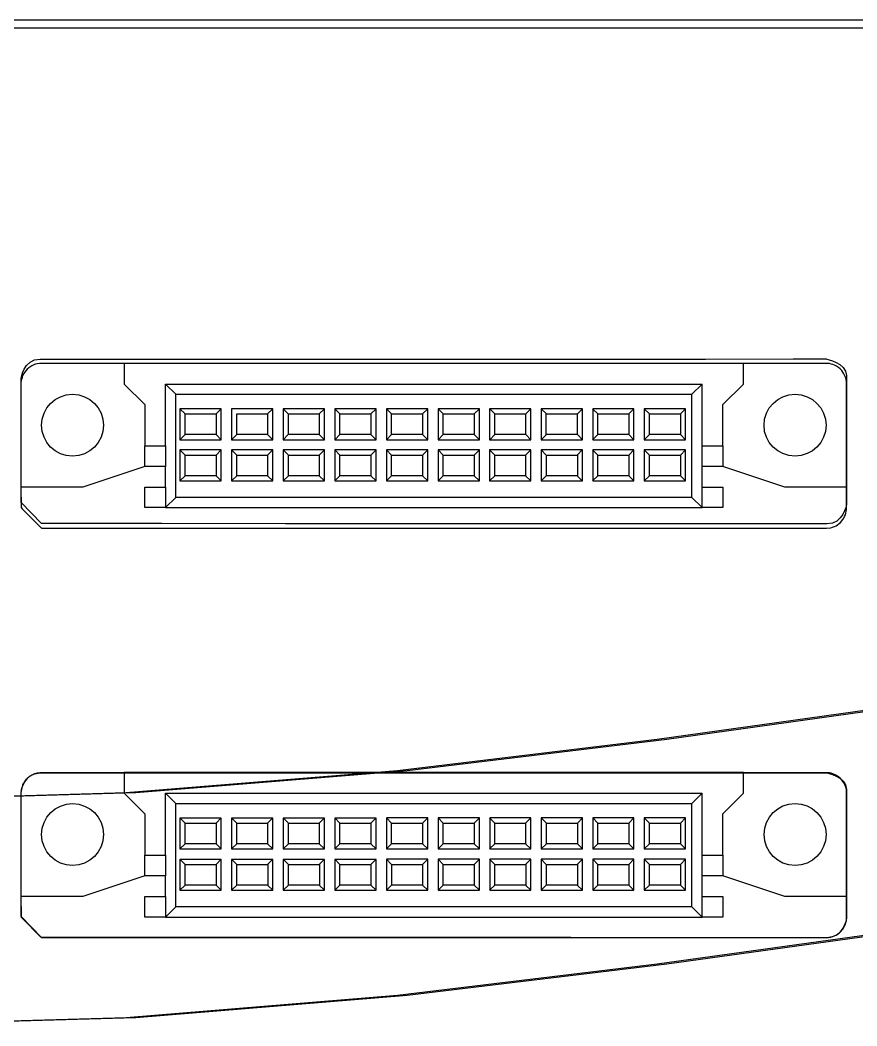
# Model space of a CAD drawing. Header units: metres. Extents: x 0 to 3575, y 0 to 842.
# Drawn here: x 2497.26 to 2537, y 508.31 to 556.11 of the extents above; entities that cross this region are included whole.
import ezdxf

# ---------------------------------------------------------------- set-up
doc = ezdxf.new("R2010")
doc.units = ezdxf.units.M
doc.layers.add('SCHEMATICS', color=7, linetype='Continuous')

msp = doc.modelspace()

# ---------------------------------------------------------------- linework, layer by layer
at = {"layer": 'SCHEMATICS', "color": 7}
for p, q in [((2637.861, 556.114), (2454.936, 556.114)), ((2458.3, 555.753), (2632.534, 555.753)), ((2497.935, 539.741), (2497.818, 539.684)), ((2497.993, 539.764), (2497.935, 539.741)), ((2498.059, 539.779), (2497.993, 539.764)), ((2498.197, 539.791), (2498.059, 539.779)), ((2502.201, 539.8), (2498.197, 539.791)), ((2531.612, 539.8), (2502.2, 539.8)), ((2502.201, 539.801), (2502.201, 538.818)), ((2535.701, 539.785), (2531.612, 539.8)), ((2531.612, 538.817), (2531.612, 539.8)), ((2535.784, 539.767), (2535.701, 539.785)), ((2535.868, 539.745), (2535.784, 539.767)), ((2535.947, 539.709), (2535.868, 539.745)), ((2497.42, 539.296), (2497.375, 539.216)), ((2497.519, 539.444), (2497.42, 539.296)), ((2497.59, 539.524), (2497.519, 539.444)), ((2497.671, 539.591), (2497.59, 539.524)), ((2497.818, 539.684), (2497.671, 539.591)), ((2536.042, 539.659), (2535.947, 539.709)), ((2536.13, 539.601), (2536.042, 539.659)), ((2536.213, 539.533), (2536.13, 539.601)), ((2536.285, 539.454), (2536.213, 539.533)), ((2536.342, 539.383), (2536.285, 539.454)), ((2536.387, 539.307), (2536.342, 539.383)), ((2536.448, 539.182), (2536.387, 539.307)), ((2497.306, 538.991), (2497.294, 538.85)), ((2497.294, 538.85), (2497.294, 533.92)), ((2497.301, 533.185), (2497.301, 539.056)), ((2497.345, 539.134), (2497.306, 538.991)), ((2497.375, 539.216), (2497.345, 539.134)), ((2502.201, 538.818), (2503.178, 537.84)), ((2504.16, 535.88), (2504.16, 538.817)), ((2504.161, 538.818), (2529.653, 538.818)), ((2504.653, 538.329), (2504.161, 538.818)), ((2529.163, 538.329), (2529.654, 538.818)), ((2529.653, 535.881), (2529.653, 538.818)), ((2530.632, 537.839), (2531.612, 538.817)), ((2536.489, 539.067), (2536.448, 539.182)), ((2536.503, 539.002), (2536.489, 539.067)), ((2536.51, 538.944), (2536.503, 539.002)), ((2536.513, 533.92), (2536.51, 538.944)), ((2504.653, 538.329), (2529.163, 538.329)), ((2504.653, 533.428), (2504.653, 538.329)), ((2529.163, 533.428), (2529.163, 538.329)), ((2503.178, 537.84), (2503.178, 535.881)), ((2530.632, 535.88), (2530.632, 537.839)), ((2505.091, 537.396), (2504.845, 537.645)), ((2504.847, 537.645), (2504.847, 536.172)), ((2506.809, 537.645), (2504.847, 537.645)), ((2505.092, 536.417), (2505.092, 537.395)), ((2505.092, 537.395), (2506.562, 537.395)), ((2506.561, 537.396), (2506.807, 537.645)), ((2506.562, 537.395), (2506.562, 536.417)), ((2506.809, 536.172), (2506.809, 537.645)), ((2507.3, 537.645), (2507.3, 536.172)), ((2509.264, 537.645), (2507.3, 537.645)), ((2507.547, 536.417), (2507.547, 537.395)), ((2507.547, 537.395), (2509.013, 537.395)), ((2509.012, 537.396), (2509.261, 537.645)), ((2509.013, 537.395), (2509.013, 536.417)), ((2509.264, 536.172), (2509.264, 537.645)), ((2509.996, 537.396), (2509.751, 537.645)), ((2509.755, 537.645), (2509.755, 536.172)), ((2511.714, 537.645), (2509.755, 537.645)), ((2509.997, 536.417), (2509.997, 537.395)), ((2509.997, 537.395), (2511.467, 537.395)), ((2511.466, 537.396), (2511.711, 537.645)), ((2511.467, 537.395), (2511.467, 536.417)), ((2511.714, 536.172), (2511.714, 537.645)), ((2512.447, 537.396), (2512.204, 537.645)), ((2512.207, 537.645), (2512.207, 536.172)), ((2514.166, 537.645), (2512.207, 537.645)), ((2512.448, 536.417), (2512.448, 537.395)), ((2512.448, 537.395), (2513.918, 537.395)), ((2513.917, 537.396), (2514.163, 537.645)), ((2513.918, 537.395), (2513.918, 536.417)), ((2514.166, 536.172), (2514.166, 537.645)), ((2514.903, 537.396), (2514.655, 537.645)), ((2516.618, 537.645), (2514.656, 537.645)), ((2514.658, 537.645), (2514.658, 536.172)), ((2514.904, 537.396), (2516.373, 537.396)), ((2514.904, 536.417), (2514.904, 537.395)), ((2516.373, 537.396), (2516.373, 536.418)), ((2516.374, 537.395), (2516.62, 537.644)), ((2516.618, 536.172), (2516.618, 537.645)), ((2517.109, 537.645), (2517.109, 536.172)), ((2519.071, 537.645), (2517.109, 537.645)), ((2517.353, 537.395), (2517.111, 537.644)), ((2517.35, 536.418), (2517.35, 537.396)), ((2517.35, 537.396), (2518.825, 537.396)), ((2518.825, 537.396), (2518.825, 536.418)), ((2518.827, 537.395), (2519.073, 537.644)), ((2519.071, 536.172), (2519.071, 537.645)), ((2519.56, 537.645), (2519.56, 536.172)), ((2521.518, 537.645), (2519.56, 537.645)), ((2519.807, 537.395), (2519.562, 537.644)), ((2519.804, 536.418), (2519.804, 537.396)), ((2519.804, 537.396), (2521.268, 537.396)), ((2521.268, 537.396), (2521.268, 536.418)), ((2521.271, 537.395), (2521.52, 537.644)), ((2521.518, 536.172), (2521.518, 537.645)), ((2522.006, 537.645), (2522.006, 536.172)), ((2523.965, 537.645), (2522.006, 537.645)), ((2522.256, 537.395), (2522.008, 537.644)), ((2522.252, 536.418), (2522.252, 537.396)), ((2522.252, 537.396), (2523.724, 537.396)), ((2523.724, 537.396), (2523.724, 536.418)), ((2523.727, 537.395), (2523.967, 537.644)), ((2523.965, 536.172), (2523.965, 537.645)), ((2524.699, 537.395), (2524.453, 537.644)), ((2524.456, 537.645), (2524.456, 536.172)), ((2526.415, 537.645), (2524.456, 537.645)), ((2524.7, 536.418), (2524.7, 537.396)), ((2524.7, 537.396), (2526.167, 537.396)), ((2526.166, 537.395), (2526.412, 537.644)), ((2526.167, 537.396), (2526.167, 536.418)), ((2526.415, 536.172), (2526.415, 537.645)), ((2527.148, 537.396), (2526.903, 537.645)), ((2526.904, 537.645), (2526.904, 536.172)), ((2528.865, 537.645), (2526.904, 537.645)), ((2527.148, 536.418), (2527.148, 537.396)), ((2527.148, 537.396), (2528.621, 537.396)), ((2528.621, 537.396), (2528.864, 537.645)), ((2528.621, 537.396), (2528.621, 536.418)), ((2528.865, 536.172), (2528.865, 537.645)), ((2504.845, 536.172), (2505.091, 536.418)), ((2506.562, 536.417), (2505.092, 536.417)), ((2506.561, 536.418), (2506.807, 536.172)), ((2507.297, 536.172), (2507.546, 536.418)), ((2509.013, 536.417), (2507.547, 536.417)), ((2509.012, 536.418), (2509.261, 536.172)), ((2509.751, 536.172), (2509.996, 536.418)), ((2511.467, 536.417), (2509.997, 536.417)), ((2511.466, 536.418), (2511.711, 536.172)), ((2512.204, 536.172), (2512.447, 536.418)), ((2513.918, 536.417), (2512.448, 536.417)), ((2513.917, 536.418), (2514.163, 536.172)), ((2514.655, 536.172), (2514.903, 536.418)), ((2516.373, 536.418), (2514.904, 536.418)), ((2516.374, 536.417), (2516.62, 536.171)), ((2517.111, 536.171), (2517.353, 536.417)), ((2518.825, 536.418), (2517.35, 536.418)), ((2518.827, 536.417), (2519.073, 536.171)), ((2519.562, 536.171), (2519.807, 536.417)), ((2521.268, 536.418), (2519.804, 536.418)), ((2521.271, 536.417), (2521.52, 536.171)), ((2522.008, 536.171), (2522.256, 536.417)), ((2523.724, 536.418), (2522.252, 536.418)), ((2523.727, 536.417), (2523.967, 536.171)), ((2524.453, 536.171), (2524.699, 536.417)), ((2526.167, 536.418), (2524.7, 536.418)), ((2526.166, 536.417), (2526.412, 536.171)), ((2526.903, 536.172), (2527.148, 536.418)), ((2528.621, 536.418), (2527.148, 536.418)), ((2528.621, 536.418), (2528.864, 536.172)), ((2504.847, 536.172), (2506.809, 536.172)), ((2507.3, 536.172), (2509.264, 536.172)), ((2509.755, 536.172), (2511.714, 536.172)), ((2512.207, 536.172), (2514.166, 536.172)), ((2514.656, 536.172), (2516.618, 536.172)), ((2517.109, 536.172), (2519.071, 536.172)), ((2519.56, 536.172), (2521.518, 536.172)), ((2522.006, 536.172), (2523.965, 536.172)), ((2524.456, 536.172), (2526.415, 536.172)), ((2526.904, 536.172), (2528.865, 536.172)), ((2503.179, 535.881), (2504.16, 535.881)), ((2503.179, 534.901), (2503.179, 535.881)), ((2504.16, 535.881), (2504.16, 534.901)), ((2505.091, 535.439), (2504.845, 535.685)), ((2504.847, 535.685), (2504.847, 534.216)), ((2506.809, 535.685), (2504.847, 535.685)), ((2505.092, 534.458), (2505.092, 535.438)), ((2505.092, 535.438), (2506.562, 535.438)), ((2506.561, 535.439), (2506.807, 535.685)), ((2506.562, 535.438), (2506.562, 534.458)), ((2506.809, 534.216), (2506.809, 535.685)), ((2507.547, 535.439), (2507.298, 535.685)), ((2507.3, 535.685), (2507.3, 534.216)), ((2509.264, 535.685), (2507.3, 535.685)), ((2507.548, 534.458), (2507.548, 535.438)), ((2507.548, 535.438), (2509.014, 535.438)), ((2509.013, 535.439), (2509.262, 535.685)), ((2509.014, 535.438), (2509.014, 534.458)), ((2509.264, 534.216), (2509.264, 535.685)), ((2509.997, 535.439), (2509.752, 535.685)), ((2509.755, 535.685), (2509.755, 534.216)), ((2511.714, 535.685), (2509.755, 535.685)), ((2509.998, 534.458), (2509.998, 535.438)), ((2509.998, 535.438), (2511.468, 535.438)), ((2511.467, 535.439), (2511.712, 535.685)), ((2511.468, 535.438), (2511.468, 534.458)), ((2511.714, 534.216), (2511.714, 535.685)), ((2512.448, 535.439), (2512.205, 535.685)), ((2512.207, 535.685), (2512.207, 534.216)), ((2514.166, 535.685), (2512.207, 535.685)), ((2512.449, 534.458), (2512.449, 535.438)), ((2512.449, 535.438), (2513.919, 535.438)), ((2513.918, 535.439), (2514.164, 535.685)), ((2513.919, 535.438), (2513.919, 534.458)), ((2514.166, 534.216), (2514.166, 535.685)), ((2516.618, 535.685), (2514.656, 535.685)), ((2514.904, 535.439), (2514.656, 535.685)), ((2514.657, 535.684), (2514.657, 534.215)), ((2514.904, 535.439), (2516.373, 535.439)), ((2514.905, 534.458), (2514.905, 535.438)), ((2516.373, 535.439), (2516.373, 534.459)), ((2516.374, 535.438), (2516.62, 535.684)), ((2516.618, 534.216), (2516.618, 535.685)), ((2517.109, 535.685), (2517.109, 534.216)), ((2519.071, 535.685), (2517.109, 535.685)), ((2517.352, 535.438), (2517.11, 535.684)), ((2517.351, 534.459), (2517.351, 535.439)), ((2517.351, 535.439), (2518.826, 535.439)), ((2518.826, 535.438), (2519.072, 535.684)), ((2518.826, 535.439), (2518.826, 534.459)), ((2519.071, 534.216), (2519.071, 535.685)), ((2519.803, 535.438), (2519.558, 535.684)), ((2519.56, 535.685), (2519.56, 534.216)), ((2521.518, 535.685), (2519.56, 535.685)), ((2519.806, 534.459), (2519.806, 535.439)), ((2519.806, 535.439), (2521.27, 535.439)), ((2521.267, 535.438), (2521.516, 535.684)), ((2521.27, 535.439), (2521.27, 534.459)), ((2521.518, 534.216), (2521.518, 535.685)), ((2522.251, 535.438), (2522.003, 535.684)), ((2522.006, 535.685), (2522.006, 534.216)), ((2523.965, 535.685), (2522.006, 535.685)), ((2522.254, 534.459), (2522.254, 535.439)), ((2522.254, 535.439), (2523.726, 535.439)), ((2523.722, 535.438), (2523.962, 535.684)), ((2523.726, 535.439), (2523.726, 534.459)), ((2523.965, 534.216), (2523.965, 535.685)), ((2524.699, 535.438), (2524.453, 535.684)), ((2524.456, 535.685), (2524.456, 534.216)), ((2526.415, 535.685), (2524.456, 535.685)), ((2524.703, 534.459), (2524.703, 535.439)), ((2524.703, 535.439), (2526.17, 535.439)), ((2526.166, 535.438), (2526.412, 535.684)), ((2526.17, 535.439), (2526.17, 534.459)), ((2526.415, 534.216), (2526.415, 535.685)), ((2527.147, 535.438), (2526.902, 535.684)), ((2526.906, 535.685), (2526.906, 534.216)), ((2528.867, 535.685), (2526.906, 535.685)), ((2527.151, 534.459), (2527.151, 535.439)), ((2527.151, 535.439), (2528.624, 535.439)), ((2528.62, 535.438), (2528.863, 535.684)), ((2528.624, 535.439), (2528.624, 534.459)), ((2528.867, 534.216), (2528.867, 535.685)), ((2529.653, 535.881), (2530.636, 535.881)), ((2529.653, 534.901), (2529.653, 535.881)), ((2530.636, 535.881), (2530.636, 534.901)), ((2503.178, 534.901), (2500.236, 533.92)), ((2504.16, 534.901), (2503.179, 534.901)), ((2504.16, 533.919), (2504.16, 534.9)), ((2530.636, 534.901), (2529.653, 534.901)), ((2529.653, 533.92), (2529.653, 534.901)), ((2533.575, 533.919), (2530.632, 534.9)), ((2504.845, 534.216), (2505.091, 534.459)), ((2504.847, 534.216), (2506.809, 534.216)), ((2506.562, 534.458), (2505.092, 534.458)), ((2506.561, 534.459), (2506.807, 534.216)), ((2507.298, 534.216), (2507.547, 534.459)), ((2507.3, 534.216), (2509.264, 534.216)), ((2509.014, 534.458), (2507.548, 534.458)), ((2509.013, 534.459), (2509.262, 534.216)), ((2509.752, 534.216), (2509.997, 534.459)), ((2509.755, 534.216), (2511.714, 534.216)), ((2511.468, 534.458), (2509.998, 534.458)), ((2511.467, 534.459), (2511.712, 534.216)), ((2512.205, 534.216), (2512.448, 534.459)), ((2512.207, 534.216), (2514.166, 534.216)), ((2513.919, 534.458), (2512.449, 534.458)), ((2513.918, 534.459), (2514.164, 534.216)), ((2514.656, 534.216), (2514.904, 534.459)), ((2514.656, 534.216), (2516.618, 534.216)), ((2516.373, 534.459), (2514.904, 534.459)), ((2516.374, 534.458), (2516.62, 534.215)), ((2517.109, 534.216), (2519.071, 534.216)), ((2517.11, 534.215), (2517.352, 534.458)), ((2518.826, 534.459), (2517.351, 534.459)), ((2518.826, 534.458), (2519.072, 534.215)), ((2519.558, 534.215), (2519.803, 534.458)), ((2519.56, 534.216), (2521.518, 534.216)), ((2521.27, 534.459), (2519.806, 534.459)), ((2521.267, 534.458), (2521.516, 534.215)), ((2522.003, 534.215), (2522.251, 534.458)), ((2522.006, 534.216), (2523.965, 534.216)), ((2523.726, 534.459), (2522.254, 534.459)), ((2523.722, 534.458), (2523.962, 534.215)), ((2524.453, 534.215), (2524.699, 534.458)), ((2524.456, 534.216), (2526.415, 534.216)), ((2526.17, 534.459), (2524.703, 534.459)), ((2526.166, 534.458), (2526.412, 534.215)), ((2526.902, 534.215), (2527.147, 534.458)), ((2526.906, 534.216), (2528.867, 534.216)), ((2528.624, 534.459), (2527.151, 534.459)), ((2528.62, 534.458), (2528.863, 534.215)), ((2497.294, 533.92), (2497.297, 532.976)), ((2500.236, 533.92), (2497.294, 533.92)), ((2503.179, 533.92), (2504.16, 533.92)), ((2503.179, 532.942), (2503.179, 533.92)), ((2504.16, 533.92), (2504.16, 532.942)), ((2529.653, 533.92), (2530.636, 533.92)), ((2529.653, 532.942), (2529.653, 533.92)), ((2530.636, 533.92), (2530.636, 532.942)), ((2536.512, 533.919), (2533.575, 533.919)), ((2536.51, 532.856), (2536.513, 533.92)), ((2498.275, 532.183), (2497.301, 533.185)), ((2504.653, 533.428), (2504.161, 532.942)), ((2529.163, 533.428), (2504.653, 533.428)), ((2529.163, 533.428), (2529.654, 532.942)), ((2497.297, 532.976), (2497.3, 532.957)), ((2497.3, 532.957), (2497.303, 532.948)), ((2497.303, 532.948), (2497.303, 532.942)), ((2497.303, 532.942), (2497.314, 532.927)), ((2497.314, 532.927), (2497.351, 532.883)), ((2497.351, 532.883), (2498.227, 532.007)), ((2504.16, 532.942), (2503.179, 532.942)), ((2504.161, 532.942), (2529.653, 532.942)), ((2530.636, 532.942), (2529.653, 532.942)), ((2536.423, 532.517), (2536.458, 532.598)), ((2536.458, 532.598), (2536.483, 532.686)), ((2536.483, 532.686), (2536.503, 532.772)), ((2536.503, 532.772), (2536.51, 532.856)), ((2535.939, 532.041), (2536.014, 532.084)), ((2536.014, 532.084), (2536.089, 532.127)), ((2536.089, 532.127), (2536.161, 532.182)), ((2536.161, 532.182), (2536.222, 532.238)), ((2536.222, 532.238), (2536.338, 532.37)), ((2536.338, 532.37), (2536.383, 532.443)), ((2536.383, 532.443), (2536.423, 532.517)), ((2498.227, 532.007), (2498.257, 531.983)), ((2498.257, 531.983), (2498.272, 531.974)), ((2498.272, 531.974), (2498.29, 531.968)), ((2498.29, 531.968), (2498.308, 531.962)), ((2498.308, 531.962), (2498.326, 531.96)), ((2498.326, 531.96), (2535.567, 531.96)), ((2535.567, 531.96), (2535.76, 531.983)), ((2535.76, 531.983), (2535.849, 532.013)), ((2535.849, 532.013), (2535.939, 532.041)), ((2497.672, 520.138), (2497.591, 520.067)), ((2497.819, 520.231), (2497.672, 520.138)), ((2497.936, 520.286), (2497.819, 520.231)), ((2497.994, 520.307), (2497.936, 520.286)), ((2498.06, 520.325), (2497.994, 520.307)), ((2498.198, 520.337), (2498.06, 520.325)), ((2502.202, 520.345), (2498.198, 520.337)), ((2531.613, 520.347), (2502.201, 520.347)), ((2502.202, 520.345), (2502.202, 519.367)), ((2535.702, 520.336), (2531.613, 520.347)), ((2531.613, 519.369), (2531.613, 520.347)), ((2535.785, 520.318), (2535.702, 520.336)), ((2535.869, 520.291), (2535.785, 520.318)), ((2535.948, 520.26), (2535.869, 520.291)), ((2536.043, 520.21), (2535.948, 520.26)), ((2536.131, 520.149), (2536.043, 520.21)), ((2536.214, 520.081), (2536.131, 520.149)), ((2497.346, 519.677), (2497.307, 519.536)), ((2497.376, 519.766), (2497.346, 519.677)), ((2497.421, 519.844), (2497.376, 519.766)), ((2497.52, 519.988), (2497.421, 519.844)), ((2497.591, 520.067), (2497.52, 519.988)), ((2536.286, 520.002), (2536.214, 520.081)), ((2536.343, 519.931), (2536.286, 520.002)), ((2536.388, 519.858), (2536.343, 519.931)), ((2536.449, 519.729), (2536.388, 519.858)), ((2536.49, 519.612), (2536.449, 519.729)), ((2497.307, 519.536), (2497.295, 519.391)), ((2497.295, 519.391), (2497.295, 514.463)), ((2497.301, 513.516), (2497.301, 519.39)), ((2502.202, 519.367), (2503.179, 518.386)), ((2504.653, 518.874), (2504.161, 519.366)), ((2504.161, 516.418), (2504.161, 519.366)), ((2504.162, 519.368), (2529.654, 519.368)), ((2529.164, 518.876), (2529.655, 519.368)), ((2529.654, 516.42), (2529.654, 519.368)), ((2530.633, 518.388), (2531.613, 519.369)), ((2536.504, 519.553), (2536.49, 519.612)), ((2536.511, 519.495), (2536.504, 519.553)), ((2536.514, 514.465), (2536.511, 519.495)), ((2504.653, 513.969), (2504.653, 518.874)), ((2504.654, 518.876), (2529.164, 518.876)), ((2529.164, 513.971), (2529.164, 518.876)), ((2503.179, 518.386), (2503.179, 516.419)), ((2530.633, 516.421), (2530.633, 518.388)), ((2505.092, 517.947), (2504.846, 518.19)), ((2504.847, 518.189), (2504.847, 516.717)), ((2506.809, 518.189), (2504.847, 518.189)), ((2505.093, 516.962), (2505.093, 517.946)), ((2505.093, 517.946), (2506.563, 517.946)), ((2506.562, 517.947), (2506.808, 518.19)), ((2506.563, 517.946), (2506.563, 516.962)), ((2506.809, 516.717), (2506.809, 518.189)), ((2507.547, 517.947), (2507.298, 518.19)), ((2507.3, 518.189), (2507.3, 516.717)), ((2509.264, 518.189), (2507.3, 518.189)), ((2507.548, 516.962), (2507.548, 517.946)), ((2507.548, 517.946), (2509.014, 517.946)), ((2509.013, 517.947), (2509.262, 518.19)), ((2509.014, 517.946), (2509.014, 516.962)), ((2509.264, 516.717), (2509.264, 518.189)), ((2509.997, 517.947), (2509.752, 518.19)), ((2509.755, 518.189), (2509.755, 516.717)), ((2511.714, 518.189), (2509.755, 518.189)), ((2509.998, 516.962), (2509.998, 517.946)), ((2509.998, 517.946), (2511.468, 517.946)), ((2511.467, 517.947), (2511.712, 518.19)), ((2511.468, 517.946), (2511.468, 516.962)), ((2511.714, 516.717), (2511.714, 518.189)), ((2512.448, 517.947), (2512.205, 518.19)), ((2512.207, 518.189), (2512.207, 516.717)), ((2514.166, 518.189), (2512.207, 518.189)), ((2512.449, 516.962), (2512.449, 517.946)), ((2512.449, 517.946), (2513.919, 517.946)), ((2513.918, 517.947), (2514.164, 518.19)), ((2513.919, 517.946), (2513.919, 516.962)), ((2514.166, 516.717), (2514.166, 518.189)), ((2514.904, 517.947), (2514.656, 518.19)), ((2516.619, 518.191), (2514.657, 518.191)), ((2514.658, 518.189), (2514.658, 516.717)), ((2514.905, 517.948), (2516.374, 517.948)), ((2514.905, 516.962), (2514.905, 517.946)), ((2516.372, 517.949), (2516.618, 518.192)), ((2516.374, 517.948), (2516.374, 516.964)), ((2516.619, 516.719), (2516.619, 518.191)), ((2517.351, 517.949), (2517.109, 518.192)), ((2517.11, 518.191), (2517.11, 516.719)), ((2519.072, 518.191), (2517.11, 518.191)), ((2517.351, 516.964), (2517.351, 517.948)), ((2517.351, 517.948), (2518.826, 517.948)), ((2518.825, 517.949), (2519.071, 518.192)), ((2518.826, 517.948), (2518.826, 516.964)), ((2519.072, 516.719), (2519.072, 518.191)), ((2519.805, 517.949), (2519.56, 518.192)), ((2519.561, 518.191), (2519.561, 516.719)), ((2521.519, 518.191), (2519.561, 518.191)), ((2519.805, 516.964), (2519.805, 517.948)), ((2519.805, 517.948), (2521.269, 517.948)), ((2521.269, 517.949), (2521.518, 518.192)), ((2521.269, 517.948), (2521.269, 516.964)), ((2521.519, 516.719), (2521.519, 518.191)), ((2522.254, 517.949), (2522.006, 518.192)), ((2522.007, 518.191), (2522.007, 516.719)), ((2523.966, 518.191), (2522.007, 518.191)), ((2522.253, 516.964), (2522.253, 517.948)), ((2522.253, 517.948), (2523.725, 517.948)), ((2523.725, 517.949), (2523.965, 518.192)), ((2523.725, 517.948), (2523.725, 516.964)), ((2523.966, 516.719), (2523.966, 518.191)), ((2524.7, 517.949), (2524.454, 518.192)), ((2524.457, 518.191), (2524.457, 516.719)), ((2526.416, 518.191), (2524.457, 518.191)), ((2524.701, 516.964), (2524.701, 517.948)), ((2524.701, 517.948), (2526.168, 517.948)), ((2526.167, 517.949), (2526.413, 518.192)), ((2526.168, 517.948), (2526.168, 516.964)), ((2526.416, 516.719), (2526.416, 518.191)), ((2527.149, 517.948), (2526.904, 518.191)), ((2526.905, 518.191), (2526.905, 516.719)), ((2528.866, 518.191), (2526.905, 518.191)), ((2527.149, 516.964), (2527.149, 517.948)), ((2527.149, 517.948), (2528.622, 517.948)), ((2528.622, 517.948), (2528.865, 518.191)), ((2528.622, 517.948), (2528.622, 516.964)), ((2528.866, 516.719), (2528.866, 518.191)), ((2504.846, 516.718), (2505.092, 516.963)), ((2506.563, 516.962), (2505.093, 516.962)), ((2506.562, 516.963), (2506.808, 516.718)), ((2507.298, 516.718), (2507.547, 516.963)), ((2509.014, 516.962), (2507.548, 516.962)), ((2509.013, 516.963), (2509.262, 516.718)), ((2509.752, 516.718), (2509.997, 516.963)), ((2511.468, 516.962), (2509.998, 516.962)), ((2511.467, 516.963), (2511.712, 516.718)), ((2512.205, 516.718), (2512.448, 516.963)), ((2513.919, 516.962), (2512.449, 516.962)), ((2513.918, 516.963), (2514.164, 516.718)), ((2514.656, 516.718), (2514.904, 516.963)), ((2516.374, 516.964), (2514.905, 516.964)), ((2516.372, 516.965), (2516.618, 516.72)), ((2517.109, 516.72), (2517.351, 516.965)), ((2518.826, 516.964), (2517.351, 516.964)), ((2518.825, 516.965), (2519.071, 516.72)), ((2519.56, 516.72), (2519.805, 516.965)), ((2521.269, 516.964), (2519.805, 516.964)), ((2521.269, 516.965), (2521.518, 516.72)), ((2522.006, 516.72), (2522.254, 516.965)), ((2523.725, 516.964), (2522.253, 516.964)), ((2523.725, 516.965), (2523.965, 516.72)), ((2524.454, 516.72), (2524.7, 516.965)), ((2526.168, 516.964), (2524.701, 516.964)), ((2526.167, 516.965), (2526.413, 516.72)), ((2526.904, 516.719), (2527.149, 516.964)), ((2528.622, 516.964), (2527.149, 516.964)), ((2528.622, 516.964), (2528.865, 516.719)), ((2503.179, 516.419), (2504.16, 516.419)), ((2503.179, 515.441), (2503.179, 516.419)), ((2504.16, 516.419), (2504.16, 515.441)), ((2504.847, 516.717), (2506.809, 516.717)), ((2507.3, 516.717), (2509.264, 516.717)), ((2509.755, 516.717), (2511.714, 516.717)), ((2512.207, 516.717), (2514.166, 516.717)), ((2514.657, 516.719), (2516.619, 516.719)), ((2517.11, 516.719), (2519.072, 516.719)), ((2519.561, 516.719), (2521.519, 516.719)), ((2522.007, 516.719), (2523.966, 516.719)), ((2524.457, 516.719), (2526.416, 516.719)), ((2526.905, 516.719), (2528.866, 516.719)), ((2529.654, 516.42), (2530.637, 516.42)), ((2529.654, 515.442), (2529.654, 516.42)), ((2530.637, 516.42), (2530.637, 515.442)), ((2505.092, 515.983), (2504.846, 516.226)), ((2504.847, 516.225), (2504.847, 514.755)), ((2506.809, 516.225), (2504.847, 516.225)), ((2505.093, 514.998), (2505.093, 515.982)), ((2505.093, 515.982), (2506.563, 515.982)), ((2506.562, 515.983), (2506.808, 516.226)), ((2506.563, 515.982), (2506.563, 514.998)), ((2506.809, 514.755), (2506.809, 516.225)), ((2507.548, 515.983), (2507.299, 516.226)), ((2507.3, 516.225), (2507.3, 514.755)), ((2509.264, 516.225), (2507.3, 516.225)), ((2507.549, 514.998), (2507.549, 515.982)), ((2507.549, 515.982), (2509.015, 515.982)), ((2509.014, 515.983), (2509.263, 516.226)), ((2509.015, 515.982), (2509.015, 514.998)), ((2509.264, 514.755), (2509.264, 516.225)), ((2509.998, 515.983), (2509.753, 516.226)), ((2509.755, 516.225), (2509.755, 514.755)), ((2511.714, 516.225), (2509.755, 516.225)), ((2509.999, 514.998), (2509.999, 515.982)), ((2509.999, 515.982), (2511.469, 515.982)), ((2511.468, 515.983), (2511.713, 516.226)), ((2511.469, 515.982), (2511.469, 514.998)), ((2511.714, 514.755), (2511.714, 516.225)), ((2512.449, 515.983), (2512.206, 516.226)), ((2512.207, 516.225), (2512.207, 514.755)), ((2514.166, 516.225), (2512.207, 516.225)), ((2512.45, 514.998), (2512.45, 515.982)), ((2512.45, 515.982), (2513.92, 515.982)), ((2513.919, 515.983), (2514.165, 516.226)), ((2513.92, 515.982), (2513.92, 514.998)), ((2514.166, 514.755), (2514.166, 516.225)), ((2516.619, 516.227), (2514.657, 516.227)), ((2514.905, 515.983), (2514.657, 516.226)), ((2514.657, 516.225), (2514.657, 514.755)), ((2514.905, 515.984), (2516.374, 515.984)), ((2514.906, 514.998), (2514.906, 515.982)), ((2516.372, 515.985), (2516.618, 516.228)), ((2516.374, 515.984), (2516.374, 515)), ((2516.619, 514.757), (2516.619, 516.227)), ((2517.35, 515.985), (2517.108, 516.228)), ((2517.11, 516.227), (2517.11, 514.757)), ((2519.072, 516.227), (2517.11, 516.227)), ((2517.352, 515), (2517.352, 515.984)), ((2517.352, 515.984), (2518.827, 515.984)), ((2518.824, 515.985), (2519.07, 516.228)), ((2518.827, 515.984), (2518.827, 515)), ((2519.072, 514.757), (2519.072, 516.227)), ((2519.804, 515.985), (2519.559, 516.228)), ((2519.561, 516.227), (2519.561, 514.757)), ((2521.519, 516.227), (2519.561, 516.227)), ((2519.807, 515), (2519.807, 515.984)), ((2519.807, 515.984), (2521.271, 515.984)), ((2521.268, 515.985), (2521.517, 516.228)), ((2521.271, 515.984), (2521.271, 515)), ((2521.519, 514.757), (2521.519, 516.227)), ((2522.252, 515.985), (2522.004, 516.228)), ((2522.007, 516.227), (2522.007, 514.757)), ((2523.966, 516.227), (2522.007, 516.227)), ((2522.255, 515), (2522.255, 515.984)), ((2522.255, 515.984), (2523.727, 515.984)), ((2523.723, 515.985), (2523.963, 516.228)), ((2523.727, 515.984), (2523.727, 515)), ((2523.966, 514.757), (2523.966, 516.227)), ((2524.7, 515.985), (2524.454, 516.228)), ((2524.457, 516.227), (2524.457, 514.757)), ((2526.416, 516.227), (2524.457, 516.227)), ((2524.704, 515), (2524.704, 515.984)), ((2524.704, 515.984), (2526.171, 515.984)), ((2526.167, 515.985), (2526.413, 516.228)), ((2526.171, 515.984), (2526.171, 515)), ((2526.416, 514.757), (2526.416, 516.227)), ((2527.148, 515.985), (2526.903, 516.228)), ((2526.907, 516.227), (2526.907, 514.757)), ((2528.868, 516.227), (2526.907, 516.227)), ((2527.152, 515), (2527.152, 515.984)), ((2527.152, 515.984), (2528.625, 515.984)), ((2528.621, 515.985), (2528.864, 516.228)), ((2528.625, 515.984), (2528.625, 515)), ((2528.868, 514.757), (2528.868, 516.227)), ((2503.179, 515.441), (2500.237, 514.463)), ((2504.16, 515.441), (2503.179, 515.441)), ((2504.161, 514.462), (2504.161, 515.44)), ((2530.637, 515.442), (2529.654, 515.442)), ((2529.654, 514.464), (2529.654, 515.442)), ((2533.576, 514.465), (2530.633, 515.443)), ((2504.846, 514.756), (2505.092, 514.999)), ((2506.563, 514.998), (2505.093, 514.998)), ((2506.562, 514.999), (2506.808, 514.756)), ((2507.299, 514.756), (2507.548, 514.999)), ((2509.015, 514.998), (2507.549, 514.998)), ((2509.014, 514.999), (2509.263, 514.756)), ((2509.753, 514.756), (2509.998, 514.999)), ((2511.469, 514.998), (2509.999, 514.998)), ((2511.468, 514.999), (2511.713, 514.756)), ((2512.206, 514.756), (2512.449, 514.999)), ((2513.92, 514.998), (2512.45, 514.998)), ((2513.919, 514.999), (2514.165, 514.756)), ((2514.657, 514.756), (2514.905, 514.999)), ((2516.374, 515), (2514.905, 515)), ((2516.372, 515.001), (2516.618, 514.758)), ((2517.108, 514.758), (2517.35, 515.001)), ((2518.827, 515), (2517.352, 515)), ((2518.824, 515.001), (2519.07, 514.758)), ((2519.559, 514.758), (2519.804, 515.001)), ((2521.271, 515), (2519.807, 515)), ((2521.268, 515.001), (2521.517, 514.758)), ((2522.004, 514.758), (2522.252, 515.001)), ((2523.727, 515), (2522.255, 515)), ((2523.723, 515.001), (2523.963, 514.758)), ((2524.454, 514.758), (2524.7, 515.001)), ((2526.171, 515), (2524.704, 515)), ((2526.167, 515.001), (2526.413, 514.758)), ((2526.903, 514.758), (2527.148, 515.001)), ((2528.625, 515), (2527.152, 515)), ((2528.621, 515.001), (2528.864, 514.758)), ((2497.295, 514.463), (2497.298, 513.517)), ((2500.237, 514.463), (2497.295, 514.463)), ((2503.179, 514.463), (2504.16, 514.463)), ((2503.179, 513.48), (2503.179, 514.463)), ((2504.16, 514.463), (2504.16, 513.48)), ((2504.847, 514.755), (2506.809, 514.755)), ((2507.3, 514.755), (2509.264, 514.755)), ((2509.755, 514.755), (2511.714, 514.755)), ((2512.207, 514.755), (2514.166, 514.755)), ((2514.657, 514.757), (2516.619, 514.757)), ((2517.11, 514.757), (2519.072, 514.757)), ((2519.561, 514.757), (2521.519, 514.757)), ((2522.007, 514.757), (2523.966, 514.757)), ((2524.457, 514.757), (2526.416, 514.757)), ((2526.907, 514.757), (2528.868, 514.757)), ((2529.654, 514.464), (2530.637, 514.464)), ((2529.654, 513.481), (2529.654, 514.464)), ((2530.637, 514.464), (2530.637, 513.481)), ((2536.513, 514.465), (2533.576, 514.465)), ((2536.511, 513.403), (2536.514, 514.465)), ((2504.653, 513.969), (2504.161, 513.48)), ((2529.164, 513.971), (2504.654, 513.971)), ((2529.164, 513.971), (2529.655, 513.482)), ((2497.298, 513.517), (2497.301, 513.496)), ((2498.275, 512.514), (2497.301, 513.516)), ((2497.301, 513.496), (2497.304, 513.49)), ((2497.304, 513.49), (2497.304, 513.484)), ((2497.304, 513.484), (2497.315, 513.463)), ((2497.315, 513.463), (2497.352, 513.422)), ((2504.16, 513.48), (2503.179, 513.48)), ((2504.162, 513.482), (2529.654, 513.482)), ((2530.637, 513.481), (2529.654, 513.481)), ((2497.352, 513.424), (2498.228, 512.548)), ((2536.339, 512.911), (2536.384, 512.984)), ((2536.384, 512.984), (2536.424, 513.061)), ((2536.424, 513.061), (2536.459, 513.14)), ((2536.459, 513.14), (2536.484, 513.224)), ((2536.484, 513.224), (2536.504, 513.31)), ((2536.504, 513.31), (2536.511, 513.403)), ((2498.228, 512.548), (2498.258, 512.527)), ((2498.258, 512.527), (2498.273, 512.516)), ((2498.273, 512.516), (2498.291, 512.51)), ((2498.291, 512.51), (2498.309, 512.504)), ((2498.309, 512.504), (2498.327, 512.504)), ((2498.327, 512.504), (2535.568, 512.501)), ((2535.568, 512.501), (2535.761, 512.527)), ((2535.761, 512.527), (2535.85, 512.551)), ((2535.85, 512.551), (2535.94, 512.587)), ((2535.94, 512.587), (2536.015, 512.624)), ((2536.015, 512.624), (2536.09, 512.671)), ((2536.09, 512.671), (2536.162, 512.723)), ((2536.162, 512.723), (2536.223, 512.782)), ((2536.223, 512.782), (2536.339, 512.911))]:
    msp.add_line(p, q, dxfattribs=at)
for points in [[(2497.301, 539.056), (2497.307, 539.097), (2497.33, 539.204), (2497.376, 539.355), (2497.452, 539.529), (2497.566, 539.702), (2497.725, 539.853), (2497.934, 539.96), (2498.201, 540.001)], [(2498.201, 540.001), (2500.034, 540.001), (2504.372, 540.002), (2510.367, 540.003), (2517.171, 540.004), (2523.939, 540.005), (2529.821, 540.006), (2533.972, 540.007), (2535.544, 540.007)], [(2535.544, 540.007), (2535.585, 539.999), (2535.693, 539.972), (2535.846, 539.922), (2536.021, 539.847), (2536.197, 539.742), (2536.351, 539.605), (2536.462, 539.43), (2536.507, 539.216)], [(2536.507, 539.216), (2536.509, 538.771), (2536.51, 537.99), (2536.511, 536.994), (2536.51, 535.906), (2536.509, 534.847), (2536.508, 533.94), (2536.507, 533.306), (2536.507, 533.068)], [(2498.275, 536.856), (2498.305, 537.153), (2498.391, 537.429), (2498.526, 537.679), (2498.706, 537.897), (2498.924, 538.077), (2499.174, 538.212), (2499.45, 538.298), (2499.747, 538.328)], [(2499.747, 538.328), (2500.043, 538.298), (2500.32, 538.212), (2500.57, 538.077), (2500.788, 537.897), (2500.968, 537.679), (2501.104, 537.429), (2501.19, 537.153), (2501.22, 536.856)], [(2532.593, 536.857), (2532.623, 537.154), (2532.709, 537.43), (2532.845, 537.68), (2533.025, 537.898), (2533.243, 538.078), (2533.493, 538.213), (2533.769, 538.299), (2534.065, 538.329)], [(2534.065, 538.329), (2534.362, 538.299), (2534.639, 538.213), (2534.889, 538.078), (2535.107, 537.898), (2535.288, 537.68), (2535.424, 537.43), (2535.51, 537.154), (2535.54, 536.857)], [(2499.747, 535.391), (2499.45, 535.421), (2499.174, 535.506), (2498.924, 535.642), (2498.706, 535.821), (2498.526, 536.037), (2498.391, 536.286), (2498.305, 536.561), (2498.275, 536.856)], [(2501.22, 536.856), (2501.19, 536.561), (2501.104, 536.286), (2500.968, 536.037), (2500.788, 535.821), (2500.57, 535.642), (2500.32, 535.506), (2500.043, 535.421), (2499.747, 535.391)], [(2534.065, 535.392), (2533.769, 535.422), (2533.493, 535.507), (2533.243, 535.643), (2533.025, 535.822), (2532.845, 536.038), (2532.709, 536.287), (2532.623, 536.562), (2532.593, 536.857)], [(2535.54, 536.857), (2535.51, 536.562), (2535.424, 536.287), (2535.288, 536.038), (2535.107, 535.822), (2534.889, 535.643), (2534.639, 535.507), (2534.362, 535.422), (2534.065, 535.392)], [(2536.507, 533.068), (2536.499, 533.029), (2536.472, 532.927), (2536.42, 532.782), (2536.337, 532.617), (2536.217, 532.451), (2536.054, 532.306), (2535.842, 532.204), (2535.575, 532.165)], [(2535.575, 532.165), (2533.744, 532.166), (2529.411, 532.168), (2523.424, 532.171), (2516.627, 532.174), (2509.867, 532.177), (2503.991, 532.18), (2499.845, 532.182), (2498.275, 532.183)], [(2596.925, 528.281), (2580.5, 527.881), (2565.801, 526.828), (2552.374, 525.338), (2539.764, 523.63), (2527.517, 521.922), (2515.179, 520.432), (2502.297, 519.379), (2488.415, 518.979)], [(2597.384, 528.281), (2580.96, 527.881), (2566.261, 526.828), (2552.833, 525.338), (2540.223, 523.63), (2527.977, 521.922), (2515.639, 520.432), (2502.757, 519.379), (2488.876, 518.979)], [(2497.301, 519.39), (2497.307, 519.431), (2497.33, 519.538), (2497.376, 519.689), (2497.452, 519.863), (2497.566, 520.037), (2497.725, 520.188), (2497.934, 520.295), (2498.201, 520.336)], [(2498.201, 520.336), (2500.034, 520.336), (2504.372, 520.337), (2510.367, 520.339), (2517.171, 520.34), (2523.939, 520.341), (2529.821, 520.343), (2533.972, 520.344), (2535.544, 520.344)], [(2535.544, 520.344), (2535.585, 520.336), (2535.693, 520.309), (2535.846, 520.259), (2536.021, 520.183), (2536.197, 520.078), (2536.351, 519.94), (2536.462, 519.765), (2536.507, 519.55)], [(2536.507, 519.55), (2536.509, 519.105), (2536.51, 518.323), (2536.511, 517.327), (2536.51, 516.239), (2536.509, 515.18), (2536.508, 514.272), (2536.507, 513.638), (2536.507, 513.4)], [(2498.276, 517.403), (2498.306, 517.7), (2498.392, 517.977), (2498.527, 518.227), (2498.707, 518.445), (2498.925, 518.624), (2499.175, 518.76), (2499.451, 518.845), (2499.748, 518.875)], [(2499.748, 518.875), (2500.044, 518.845), (2500.321, 518.76), (2500.571, 518.624), (2500.789, 518.445), (2500.969, 518.227), (2501.105, 517.977), (2501.191, 517.7), (2501.221, 517.403)], [(2532.594, 517.405), (2532.624, 517.702), (2532.71, 517.979), (2532.846, 518.229), (2533.026, 518.447), (2533.243, 518.626), (2533.494, 518.762), (2533.77, 518.847), (2534.066, 518.877)], [(2534.066, 518.877), (2534.363, 518.847), (2534.64, 518.762), (2534.89, 518.626), (2535.108, 518.447), (2535.289, 518.229), (2535.425, 517.979), (2535.511, 517.702), (2535.541, 517.405)], [(2488.414, 508.31), (2502.296, 508.71), (2515.179, 509.763), (2527.517, 511.252), (2539.764, 512.96), (2552.373, 514.667), (2565.801, 516.156), (2580.5, 517.209), (2596.924, 517.609)], [(2488.876, 508.309), (2502.757, 508.709), (2515.639, 509.762), (2527.977, 511.251), (2540.223, 512.959), (2552.833, 514.666), (2566.261, 516.155), (2580.96, 517.208), (2597.384, 517.608)], [(2499.748, 515.933), (2499.451, 515.963), (2499.175, 516.048), (2498.925, 516.184), (2498.707, 516.363), (2498.527, 516.58), (2498.392, 516.83), (2498.306, 517.106), (2498.276, 517.403)], [(2501.221, 517.403), (2501.191, 517.106), (2501.105, 516.83), (2500.969, 516.58), (2500.789, 516.363), (2500.571, 516.184), (2500.321, 516.048), (2500.044, 515.963), (2499.748, 515.933)], [(2534.066, 515.935), (2533.77, 515.965), (2533.494, 516.05), (2533.243, 516.186), (2533.026, 516.365), (2532.846, 516.582), (2532.71, 516.832), (2532.624, 517.108), (2532.594, 517.405)], [(2535.541, 517.405), (2535.511, 517.108), (2535.425, 516.832), (2535.289, 516.582), (2535.108, 516.365), (2534.89, 516.186), (2534.64, 516.05), (2534.363, 515.965), (2534.066, 515.935)], [(2536.507, 513.4), (2536.499, 513.361), (2536.472, 513.259), (2536.42, 513.115), (2536.337, 512.949), (2536.217, 512.784), (2536.054, 512.64), (2535.842, 512.538), (2535.575, 512.499)], [(2535.575, 512.499), (2533.744, 512.5), (2529.411, 512.501), (2523.424, 512.504), (2516.627, 512.507), (2509.867, 512.509), (2503.991, 512.512), (2499.845, 512.513), (2498.275, 512.514)]]:
    msp.add_lwpolyline(points, dxfattribs=at)

doc.saveas('drawing.dxf')
